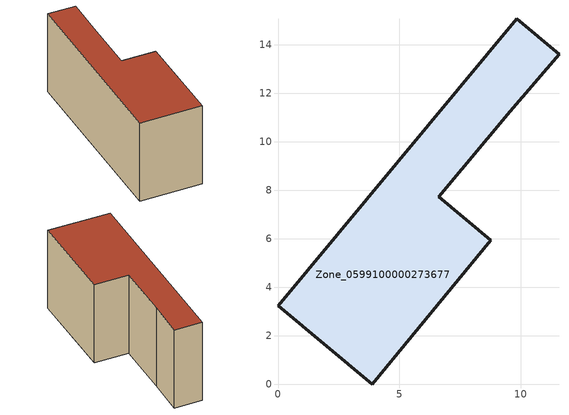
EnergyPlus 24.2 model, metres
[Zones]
Zone_0599100000273677
 floor ground (C_G): 3.88,0 0,3.25 9.84,15.07 11.57,13.6 9.57,11.25 6.63,7.73 8.76,5.95 z0
 wall outside (C_F): 11.57,13.6 9.84,15.07 0,3.25 3.88,0 8.76,5.95 6.63,7.73 9.57,11.25 11.57,13.6 z0:6.91
 roof outside (C_R): 0,3.25 3.88,0 8.76,5.95 6.63,7.73 9.57,11.25 11.57,13.6 9.84,15.07 z6.91
[BUILDING]
Pand.0599100000273677: North Axis=0; Terrain=City; Loads Convergence Tolerance Value=0.04; Temperature Convergence Tolerance Value=0.4; Solar Distribution=FullExterior; Maximum Number of Warmup Days=25; Minimum Number of Warmup Days=1
[Site:Location]
Rotterdam.The.Hague.AP_ZH_NLD Design_Conditions: Latitude=51.96; Longitude=4.45; Time Zone=1; Elevation=-4.5
[SITE:GROUNDTEMPERATURE:BUILDINGSURFACE]
18, 18, 18, 18, 18, 18, 18, 18, 18, 18, 18, 18
[MATERIAL] Thermal Absorptance=0.9; Solar Absorptance=0.7; Visible Absorptance=0.7
Name | Roughness | Thickness | Conductivity | Density | Specific Heat
G.TI.1946 | MediumSmooth | 0.15 | 1 | 540 | 1210
F.TI.1946 | Rough | 0.3 | 0.857143 | 1920 | 840
R.TI.1946 | MediumRough | 0.2 | 0.1 | 1500 | 1000
[CONSTRUCTION]
C_G: G.TI.1946
C_F: F.TI.1946
C_R: R.TI.1946
[ZONE]
Zone_0599100000273677: Type=1; Multiplier=1; Ceiling Height=Autocalculate; Volume=Autocalculate; Floor Area=autocalculate; Part of Total Floor Area=Yes
[ZONEINFILTRATION:DESIGNFLOWRATE]
Infil_Zone_0599100000273677: Zone or ZoneList or Space or SpaceList=Zone_0599100000273677; Schedule=AlwaysOn; Design Flow Rate Calculation Method=Flow/Area; Flow Rate per Floor Area=0.003; Constant Term Coefficient=1; Temperature Term Coefficient=0; Velocity Term Coefficient=0; Velocity Squared Term Coefficient=0
[HVACTEMPLATE:ZONE:IDEALLOADSAIRSYSTEM]
Zone_0599100000273677: Maximum Heating Supply Air Temperature=50; Minimum Cooling Supply Air Temperature=13; Maximum Heating Supply Air Humidity Ratio=0.0156; Minimum Cooling Supply Air Humidity Ratio=0.0077; Heating Limit=NoLimit; Cooling Limit=NoLimit; Dehumidification Control Type=ConstantSensibleHeatRatio; Cooling Sensible Heat Ratio=0.7; Dehumidification Setpoint=60; Humidification Control Type=None; Humidification Setpoint=30; Outdoor Air Method=None; Outdoor Air Flow Rate per Person=0.00944; Outdoor Air Flow Rate per Zone Floor Area=0; Outdoor Air Flow Rate per Zone=0; Demand Controlled Ventilation Type=None; Outdoor Air Economizer Type=NoEconomizer; Heat Recovery Type=None; Sensible Heat Recovery Effectiveness=0.7; Latent Heat Recovery Effectiveness=0.65
[ZONECONTROL:THERMOSTAT]
ThermostatControl_Zone_0599100000273677: Zone or ZoneList=Zone_0599100000273677; Control Type Schedule=DualSetpointControlType; Control 1=Thermostat_Zone_0599100000273677; Temperature Difference Between Cutout And Setpoint=0
[THERMOSTATSETPOINT:DUALSETPOINT]
Thermostat_Zone_0599100000273677: Heating Setpoint Temperature Schedule=HeatingSetpoint_Zone_0599100000273677; Cooling Setpoint Temperature Schedule=CoolingSetpoint_Zone_0599100000273677
[SCHEDULE:COMPACT]
HeatingSetpoint_Zone_0599100000273677: Through: 12/31, For: AllDays, Until: 24:00, 21
CoolingSetpoint_Zone_0599100000273677: Through: 12/31, For: AllDays, Until: 24:00, 24
DualSetpointControlType: Through: 12/31, For: AllDays, Until: 24:00, 4
AlwaysOn: Through: 12/31, For: AllDays, Until: 24:00, 1
